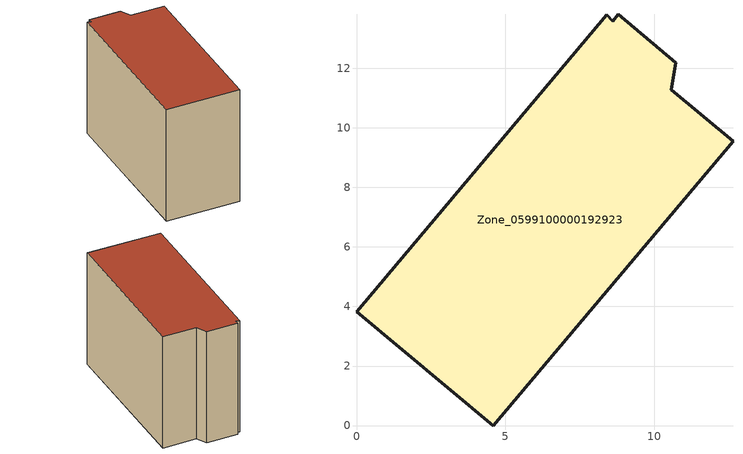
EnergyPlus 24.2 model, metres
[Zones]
Zone_0599100000192923
 floor ground (C_G): 8.41,13.81 8.61,13.58 8.79,13.81 10.73,12.19 10.58,11.28 12.65,9.56 4.59,0 0,3.83 z0
 wall outside (C_F): 4.59,0 12.65,9.56 10.58,11.28 10.73,12.19 8.79,13.81 8.61,13.58 8.41,13.81 0,3.83 4.59,0 z0:9.63
 roof outside (C_R): 8.61,13.58 8.41,13.81 0,3.83 4.59,0 12.65,9.56 10.58,11.28 10.73,12.19 8.79,13.81 z9.63
[BUILDING]
Pand.0599100000192923: North Axis=0; Terrain=City; Loads Convergence Tolerance Value=0.04; Temperature Convergence Tolerance Value=0.4; Solar Distribution=FullExterior; Maximum Number of Warmup Days=25; Minimum Number of Warmup Days=1
[Site:Location]
Rotterdam.The.Hague.AP_ZH_NLD Design_Conditions: Latitude=51.96; Longitude=4.45; Time Zone=1; Elevation=-4.5
[SITE:GROUNDTEMPERATURE:BUILDINGSURFACE]
18, 18, 18, 18, 18, 18, 18, 18, 18, 18, 18, 18
[MATERIAL] Thermal Absorptance=0.9; Solar Absorptance=0.7; Visible Absorptance=0.7
Name | Roughness | Thickness | Conductivity | Density | Specific Heat
G.TI.1946-1964 | MediumSmooth | 0.15 | 1 | 540 | 1210
F.TI.1946-1964 | Rough | 0.3 | 0.857143 | 1920 | 840
R.TI.1946-1964 | MediumRough | 0.2 | 0.277778 | 1500 | 1000
[CONSTRUCTION]
C_G: G.TI.1946-1964
C_F: F.TI.1946-1964
C_R: R.TI.1946-1964
[ZONE]
Zone_0599100000192923: Type=1; Multiplier=1; Ceiling Height=Autocalculate; Volume=Autocalculate; Floor Area=autocalculate; Part of Total Floor Area=Yes
[ZONEINFILTRATION:DESIGNFLOWRATE]
Infil_Zone_0599100000192923: Zone or ZoneList or Space or SpaceList=Zone_0599100000192923; Schedule=AlwaysOn; Design Flow Rate Calculation Method=Flow/Area; Flow Rate per Floor Area=0.003; Constant Term Coefficient=1; Temperature Term Coefficient=0; Velocity Term Coefficient=0; Velocity Squared Term Coefficient=0
[HVACTEMPLATE:ZONE:IDEALLOADSAIRSYSTEM]
Zone_0599100000192923: Maximum Heating Supply Air Temperature=50; Minimum Cooling Supply Air Temperature=13; Maximum Heating Supply Air Humidity Ratio=0.0156; Minimum Cooling Supply Air Humidity Ratio=0.0077; Heating Limit=NoLimit; Cooling Limit=NoLimit; Dehumidification Control Type=ConstantSensibleHeatRatio; Cooling Sensible Heat Ratio=0.7; Dehumidification Setpoint=60; Humidification Control Type=None; Humidification Setpoint=30; Outdoor Air Method=None; Outdoor Air Flow Rate per Person=0.00944; Outdoor Air Flow Rate per Zone Floor Area=0; Outdoor Air Flow Rate per Zone=0; Demand Controlled Ventilation Type=None; Outdoor Air Economizer Type=NoEconomizer; Heat Recovery Type=None; Sensible Heat Recovery Effectiveness=0.7; Latent Heat Recovery Effectiveness=0.65
[ZONECONTROL:THERMOSTAT]
ThermostatControl_Zone_0599100000192923: Zone or ZoneList=Zone_0599100000192923; Control Type Schedule=DualSetpointControlType; Control 1=Thermostat_Zone_0599100000192923; Temperature Difference Between Cutout And Setpoint=0
[THERMOSTATSETPOINT:DUALSETPOINT]
Thermostat_Zone_0599100000192923: Heating Setpoint Temperature Schedule=HeatingSetpoint_Zone_0599100000192923; Cooling Setpoint Temperature Schedule=CoolingSetpoint_Zone_0599100000192923
[SCHEDULE:COMPACT]
HeatingSetpoint_Zone_0599100000192923: Through: 12/31, For: AllDays, Until: 24:00, 21
CoolingSetpoint_Zone_0599100000192923: Through: 12/31, For: AllDays, Until: 24:00, 24
DualSetpointControlType: Through: 12/31, For: AllDays, Until: 24:00, 4
AlwaysOn: Through: 12/31, For: AllDays, Until: 24:00, 1
